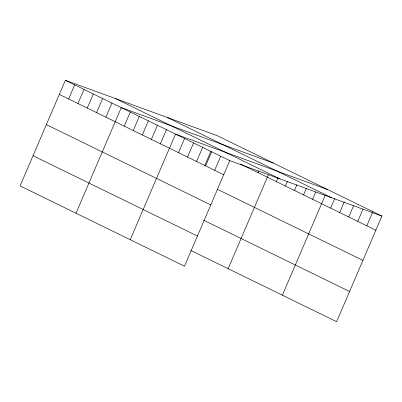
<?xml version="1.0" encoding="UTF-8"?>
<svg xmlns="http://www.w3.org/2000/svg" width="402" height="402" viewBox="0 0 402 402"><rect width="100%" height="100%" fill="white"/><g stroke="black" fill="none" stroke-linecap="round" stroke-linejoin="round"><path stroke-width="0.6" d="M381.9 216.08L217.512 135.786L65.365 80.31L20.1 185.92L184.488 266.214L229.753 160.604L381.9 216.08L336.635 321.69L190.88 250.496M68.631 98.977L74.682 84.857M77.943 103.525L83.998 89.41M87.259 108.078L93.309 93.957M96.575 112.625L102.626 98.51M105.892 117.178L111.942 103.058M75.993 213.221L121.258 107.61L273.405 163.086M124.248 126.143L130.298 112.027M133.288 130.56L139.338 116.444M142.328 134.977L148.378 120.856M151.368 139.393L157.423 125.273M160.413 143.81L166.463 129.69M130.238 239.718L175.503 134.107L327.655 189.583M178.493 152.639L184.543 138.524M187.533 157.056L193.588 142.941M196.578 161.473L202.628 147.358M204.754 165.559L210.743 151.579M205.618 165.89L211.668 151.77M214.658 170.307L220.708 156.187M258.039 172.654L258.767 170.956M228.14 268.697L268.325 174.945M276.395 181.619L278.089 177.664M285.435 186.036L287.375 181.518M294.48 190.453L296.897 184.804M303.52 194.869L306.424 188.091M312.56 199.281L315.706 191.94M282.39 295.194L325.233 195.231M330.645 208.115L334.755 198.518M339.685 212.532L344.283 201.804M348.725 216.949L353.564 205.653M357.765 221.366L363.091 208.939M366.81 225.778L372.86 211.663M167.307 117.479L331.69 197.774M115.575 98.616L279.958 178.91M240.507 164.086L375.85 230.195M65.365 80.31L229.753 160.604M59.315 94.425L223.698 174.724M217.155 189.196L362.911 260.39M46.376 124.62L210.759 204.914M203.819 220.301L349.574 291.495M33.039 155.73L197.427 236.024"/></g></svg>
